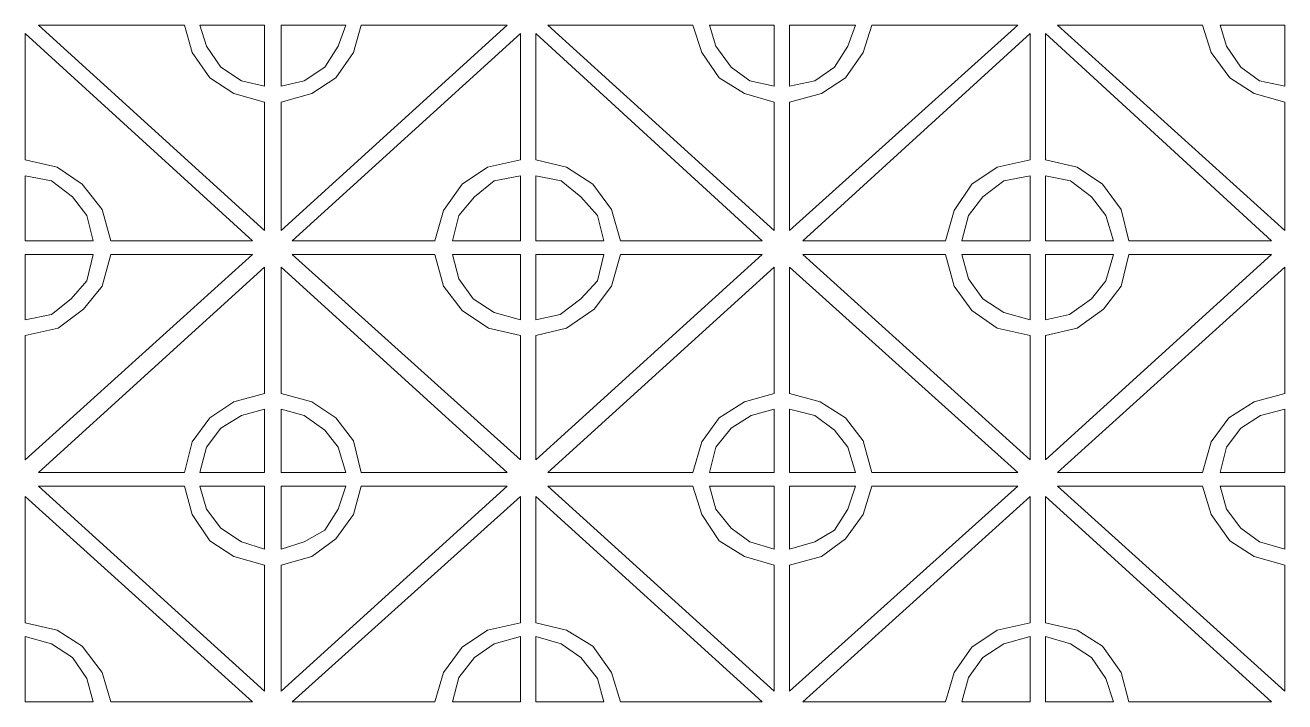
# Model space of a CAD drawing. Header units: millimetres. Extents: x -1200 to 1200, y -590 to 590.
# Drawn here: x -1200 to -116, y 8 to 590 of the extents above; entities that cross this region are included whole.
import ezdxf

# ---------------------------------------------------------------- set-up
doc = ezdxf.new("R2010")
doc.units = ezdxf.units.MM
doc.header["$MEASUREMENT"] = 0
doc.layers.add('Layer 1', color=7, linetype='Continuous')

msp = doc.modelspace()

# ---------------------------------------------------------------- linework, layer by layer
at = {"layer": 'Layer 1', "color": 250, "lineweight": 20}
for points, knots in [([(-1188.7104, 589.972), (-1188.7104, 589.972), (-1062.9904, 589.972), (-1062.9904, 589.972), (-1062.9904, 589.972), (-1056.3733, 566.4253), (-1056.3733, 566.4253), (-1056.3733, 566.4253), (-1041.2486, 544.6937), (-1041.2486, 544.6937), (-1041.2486, 544.6937), (-1020.4522, 531.1054), (-1020.4522, 531.1054), (-1020.4522, 531.1054), (-993.9879, 523.8604), (-993.9879, 523.8604), (-993.9879, 523.8604), (-993.9879, 413.3834), (-993.9879, 413.3834), (-993.9879, 413.3834), (-1188.7104, 589.972), (-1188.7104, 589.972)], [0, 0, 0, 0, 0.142857143, 0.142857143, 0.142857143, 0.285714286, 0.285714286, 0.285714286, 0.428571429, 0.428571429, 0.428571429, 0.571428571, 0.571428571, 0.571428571, 0.714285714, 0.714285714, 0.714285714, 0.857142857, 0.857142857, 0.857142857, 1, 1, 1, 1]), ([(-1049.7563, 589.972), (-1049.7563, 589.972), (-993.9879, 589.972), (-993.9879, 589.972), (-993.9879, 589.972), (-993.9879, 537.4487), (-993.9879, 537.4487), (-993.9879, 537.4487), (-1013.8351, 541.9731), (-1013.8351, 541.9731), (-1013.8351, 541.9731), (-1031.7957, 553.7464), (-1031.7957, 553.7464), (-1031.7957, 553.7464), (-1044.0845, 571.8592), (-1044.0845, 571.8592), (-1044.0845, 571.8592), (-1049.7563, 589.972), (-1049.7563, 589.972)], [0, 0, 0, 0, 0.166666667, 0.166666667, 0.166666667, 0.333333333, 0.333333333, 0.333333333, 0.5, 0.5, 0.5, 0.666666667, 0.666666667, 0.666666667, 0.833333333, 0.833333333, 0.833333333, 1, 1, 1, 1]), ([(-953.3403, 531.1054), (-953.3403, 531.1054), (-932.5439, 544.6937), (-932.5439, 544.6937), (-932.5439, 544.6937), (-917.4193, 566.4253), (-917.4193, 566.4253), (-917.4193, 566.4253), (-910.8022, 589.972), (-910.8022, 589.972), (-910.8022, 589.972), (-785.0861, 589.972), (-785.0861, 589.972), (-785.0861, 589.972), (-979.8085, 413.3834), (-979.8085, 413.3834), (-979.8085, 413.3834), (-979.8085, 523.8604), (-979.8085, 523.8604), (-979.8085, 523.8604), (-953.3403, 531.1054), (-953.3403, 531.1054)], [0, 0, 0, 0, 0.142857143, 0.142857143, 0.142857143, 0.285714286, 0.285714286, 0.285714286, 0.428571429, 0.428571429, 0.428571429, 0.571428571, 0.571428571, 0.571428571, 0.714285714, 0.714285714, 0.714285714, 0.857142857, 0.857142857, 0.857142857, 1, 1, 1, 1]), ([(-979.8085, 537.4487), (-979.8085, 537.4487), (-979.8085, 589.972), (-979.8085, 589.972), (-979.8085, 589.972), (-924.0363, 589.972), (-924.0363, 589.972), (-924.0363, 589.972), (-930.6533, 571.8592), (-930.6533, 571.8592), (-930.6533, 571.8592), (-941.9968, 553.7464), (-941.9968, 553.7464), (-941.9968, 553.7464), (-959.9574, 541.9731), (-959.9574, 541.9731), (-959.9574, 541.9731), (-979.8085, 537.4487), (-979.8085, 537.4487)], [0, 0, 0, 0, 0.166666667, 0.166666667, 0.166666667, 0.333333333, 0.333333333, 0.333333333, 0.5, 0.5, 0.5, 0.666666667, 0.666666667, 0.666666667, 0.833333333, 0.833333333, 0.833333333, 1, 1, 1, 1]), ([(-750.1103, 589.972), (-750.1103, 589.972), (-625.3356, 589.972), (-625.3356, 589.972), (-625.3356, 589.972), (-617.7733, 566.4253), (-617.7733, 566.4253), (-617.7733, 566.4253), (-602.6486, 544.6937), (-602.6486, 544.6937), (-602.6486, 544.6937), (-580.9107, 531.1054), (-580.9107, 531.1054), (-580.9107, 531.1054), (-555.3879, 523.8604), (-555.3879, 523.8604), (-555.3879, 523.8604), (-555.3879, 413.3834), (-555.3879, 413.3834), (-555.3879, 413.3834), (-750.1103, 589.972), (-750.1103, 589.972)], [0, 0, 0, 0, 0.142857143, 0.142857143, 0.142857143, 0.285714286, 0.285714286, 0.285714286, 0.428571429, 0.428571429, 0.428571429, 0.571428571, 0.571428571, 0.571428571, 0.714285714, 0.714285714, 0.714285714, 0.857142857, 0.857142857, 0.857142857, 1, 1, 1, 1]), ([(-605.4845, 571.8592), (-605.4845, 571.8592), (-611.1562, 589.972), (-611.1562, 589.972), (-611.1562, 589.972), (-555.3879, 589.972), (-555.3879, 589.972), (-555.3879, 589.972), (-555.3879, 537.4487), (-555.3879, 537.4487), (-555.3879, 537.4487), (-576.1843, 541.9731), (-576.1843, 541.9731), (-576.1843, 541.9731), (-592.2542, 553.7464), (-592.2542, 553.7464), (-592.2542, 553.7464), (-605.4845, 571.8592), (-605.4845, 571.8592)], [0, 0, 0, 0, 0.166666667, 0.166666667, 0.166666667, 0.333333333, 0.333333333, 0.333333333, 0.5, 0.5, 0.5, 0.666666667, 0.666666667, 0.666666667, 0.833333333, 0.833333333, 0.833333333, 1, 1, 1, 1]), ([(-542.1538, 413.3834), (-542.1538, 413.3834), (-542.1538, 523.8604), (-542.1538, 523.8604), (-542.1538, 523.8604), (-514.7403, 531.1054), (-514.7403, 531.1054), (-514.7403, 531.1054), (-493.9477, 544.6937), (-493.9477, 544.6937), (-493.9477, 544.6937), (-478.823, 566.4253), (-478.823, 566.4253), (-478.823, 566.4253), (-471.2607, 589.972), (-471.2607, 589.972), (-471.2607, 589.972), (-345.5407, 589.972), (-345.5407, 589.972), (-345.5407, 589.972), (-542.1538, 413.3834), (-542.1538, 413.3834)], [0, 0, 0, 0, 0.142857143, 0.142857143, 0.142857143, 0.285714286, 0.285714286, 0.285714286, 0.428571429, 0.428571429, 0.428571429, 0.571428571, 0.571428571, 0.571428571, 0.714285714, 0.714285714, 0.714285714, 0.857142857, 0.857142857, 0.857142857, 1, 1, 1, 1]), ([(-542.1538, 537.4487), (-542.1538, 537.4487), (-542.1538, 589.972), (-542.1538, 589.972), (-542.1538, 589.972), (-485.4401, 589.972), (-485.4401, 589.972), (-485.4401, 589.972), (-492.0571, 571.8592), (-492.0571, 571.8592), (-492.0571, 571.8592), (-503.3968, 553.7464), (-503.3968, 553.7464), (-503.3968, 553.7464), (-520.412, 541.9731), (-520.412, 541.9731), (-520.412, 541.9731), (-542.1538, 537.4487), (-542.1538, 537.4487)], [0, 0, 0, 0, 0.166666667, 0.166666667, 0.166666667, 0.333333333, 0.333333333, 0.333333333, 0.5, 0.5, 0.5, 0.666666667, 0.666666667, 0.666666667, 0.833333333, 0.833333333, 0.833333333, 1, 1, 1, 1]), ([(-115.8425, 413.3834), (-115.8425, 413.3834), (-311.5102, 589.972), (-311.5102, 589.972), (-311.5102, 589.972), (-186.7394, 589.972), (-186.7394, 589.972), (-186.7394, 589.972), (-179.1771, 566.4253), (-179.1771, 566.4253), (-179.1771, 566.4253), (-163.1071, 544.6937), (-163.1071, 544.6937), (-163.1071, 544.6937), (-142.3106, 531.1054), (-142.3106, 531.1054), (-142.3106, 531.1054), (-115.8425, 523.8604), (-115.8425, 523.8604), (-115.8425, 523.8604), (-115.8425, 413.3834), (-115.8425, 413.3834)], [0, 0, 0, 0, 0.142857143, 0.142857143, 0.142857143, 0.285714286, 0.285714286, 0.285714286, 0.428571429, 0.428571429, 0.428571429, 0.571428571, 0.571428571, 0.571428571, 0.714285714, 0.714285714, 0.714285714, 0.857142857, 0.857142857, 0.857142857, 1, 1, 1, 1]), ([(-137.5842, 541.9731), (-137.5842, 541.9731), (-153.6542, 553.7464), (-153.6542, 553.7464), (-153.6542, 553.7464), (-165.943, 571.8592), (-165.943, 571.8592), (-165.943, 571.8592), (-171.6147, 589.972), (-171.6147, 589.972), (-171.6147, 589.972), (-115.8425, 589.972), (-115.8425, 589.972), (-115.8425, 589.972), (-115.8425, 537.4487), (-115.8425, 537.4487), (-115.8425, 537.4487), (-137.5842, 541.9731), (-137.5842, 541.9731)], [0, 0, 0, 0, 0.166666667, 0.166666667, 0.166666667, 0.333333333, 0.333333333, 0.333333333, 0.5, 0.5, 0.5, 0.666666667, 0.666666667, 0.666666667, 0.833333333, 0.833333333, 0.833333333, 1, 1, 1, 1]), ([(-1200.05, 582.7269), (-1200.05, 582.7269), (-1004.3822, 404.3306), (-1004.3822, 404.3306), (-1004.3822, 404.3306), (-1126.3211, 404.3306), (-1126.3211, 404.3306), (-1126.3211, 404.3306), (-1133.8834, 431.4924), (-1133.8834, 431.4924), (-1133.8834, 431.4924), (-1150.8986, 453.2242), (-1150.8986, 453.2242), (-1150.8986, 453.2242), (-1172.6404, 467.7143), (-1172.6404, 467.7143), (-1172.6404, 467.7143), (-1200.05, 474.0575), (-1200.05, 474.0575), (-1200.05, 474.0575), (-1200.05, 582.7269), (-1200.05, 582.7269)], [0, 0, 0, 0, 0.142857143, 0.142857143, 0.142857143, 0.285714286, 0.285714286, 0.285714286, 0.428571429, 0.428571429, 0.428571429, 0.571428571, 0.571428571, 0.571428571, 0.714285714, 0.714285714, 0.714285714, 0.857142857, 0.857142857, 0.857142857, 1, 1, 1, 1]), ([(-970.3556, 404.3306), (-970.3556, 404.3306), (-773.7426, 582.7269), (-773.7426, 582.7269), (-773.7426, 582.7269), (-773.7426, 474.0575), (-773.7426, 474.0575), (-773.7426, 474.0575), (-802.0975, 467.7143), (-802.0975, 467.7143), (-802.0975, 467.7143), (-823.8392, 453.2242), (-823.8392, 453.2242), (-823.8392, 453.2242), (-839.9091, 430.5831), (-839.9091, 430.5831), (-839.9091, 430.5831), (-847.4715, 404.3306), (-847.4715, 404.3306), (-847.4715, 404.3306), (-970.3556, 404.3306), (-970.3556, 404.3306)], [0, 0, 0, 0, 0.142857143, 0.142857143, 0.142857143, 0.285714286, 0.285714286, 0.285714286, 0.428571429, 0.428571429, 0.428571429, 0.571428571, 0.571428571, 0.571428571, 0.714285714, 0.714285714, 0.714285714, 0.857142857, 0.857142857, 0.857142857, 1, 1, 1, 1]), ([(-760.5085, 474.0575), (-760.5085, 474.0575), (-760.5085, 582.7269), (-760.5085, 582.7269), (-760.5085, 582.7269), (-565.7861, 404.3306), (-565.7861, 404.3306), (-565.7861, 404.3306), (-687.7249, 404.3306), (-687.7249, 404.3306), (-687.7249, 404.3306), (-695.2872, 431.4924), (-695.2872, 431.4924), (-695.2872, 431.4924), (-711.3533, 453.2242), (-711.3533, 453.2242), (-711.3533, 453.2242), (-734.0403, 467.7143), (-734.0403, 467.7143), (-734.0403, 467.7143), (-760.5085, 474.0575), (-760.5085, 474.0575)], [0, 0, 0, 0, 0.142857143, 0.142857143, 0.142857143, 0.285714286, 0.285714286, 0.285714286, 0.428571429, 0.428571429, 0.428571429, 0.571428571, 0.571428571, 0.571428571, 0.714285714, 0.714285714, 0.714285714, 0.857142857, 0.857142857, 0.857142857, 1, 1, 1, 1]), ([(-530.8102, 404.3306), (-530.8102, 404.3306), (-335.1425, 582.7269), (-335.1425, 582.7269), (-335.1425, 582.7269), (-335.1425, 474.0575), (-335.1425, 474.0575), (-335.1425, 474.0575), (-363.5013, 467.7143), (-363.5013, 467.7143), (-363.5013, 467.7143), (-385.243, 453.2242), (-385.243, 453.2242), (-385.243, 453.2242), (-400.3677, 430.5831), (-400.3677, 430.5831), (-400.3677, 430.5831), (-407.9262, 404.3306), (-407.9262, 404.3306), (-407.9262, 404.3306), (-530.8102, 404.3306), (-530.8102, 404.3306)], [0, 0, 0, 0, 0.142857143, 0.142857143, 0.142857143, 0.285714286, 0.285714286, 0.285714286, 0.428571429, 0.428571429, 0.428571429, 0.571428571, 0.571428571, 0.571428571, 0.714285714, 0.714285714, 0.714285714, 0.857142857, 0.857142857, 0.857142857, 1, 1, 1, 1]), ([(-321.9084, 474.0575), (-321.9084, 474.0575), (-321.9084, 582.7269), (-321.9084, 582.7269), (-321.9084, 582.7269), (-127.186, 404.3306), (-127.186, 404.3306), (-127.186, 404.3306), (-250.0701, 404.3306), (-250.0701, 404.3306), (-250.0701, 404.3306), (-256.6871, 431.4924), (-256.6871, 431.4924), (-256.6871, 431.4924), (-272.7571, 453.2242), (-272.7571, 453.2242), (-272.7571, 453.2242), (-294.4988, 467.7143), (-294.4988, 467.7143), (-294.4988, 467.7143), (-321.9084, 474.0575), (-321.9084, 474.0575)], [0, 0, 0, 0, 0.142857143, 0.142857143, 0.142857143, 0.285714286, 0.285714286, 0.285714286, 0.428571429, 0.428571429, 0.428571429, 0.571428571, 0.571428571, 0.571428571, 0.714285714, 0.714285714, 0.714285714, 0.857142857, 0.857142857, 0.857142857, 1, 1, 1, 1]), ([(-1177.3668, 455.941), (-1177.3668, 455.941), (-1159.4063, 442.3565), (-1159.4063, 442.3565), (-1159.4063, 442.3565), (-1147.1175, 426.0624), (-1147.1175, 426.0624), (-1147.1175, 426.0624), (-1141.4457, 404.3306), (-1141.4457, 404.3306), (-1141.4457, 404.3306), (-1200.05, 404.3306), (-1200.05, 404.3306), (-1200.05, 404.3306), (-1200.05, 460.4692), (-1200.05, 460.4692), (-1200.05, 460.4692), (-1177.3668, 455.941), (-1177.3668, 455.941)], [0, 0, 0, 0, 0.166666667, 0.166666667, 0.166666667, 0.333333333, 0.333333333, 0.333333333, 0.5, 0.5, 0.5, 0.666666667, 0.666666667, 0.666666667, 0.833333333, 0.833333333, 0.833333333, 1, 1, 1, 1]), ([(-832.3468, 404.3306), (-832.3468, 404.3306), (-826.6751, 426.0624), (-826.6751, 426.0624), (-826.6751, 426.0624), (-813.441, 442.3565), (-813.441, 442.3565), (-813.441, 442.3565), (-796.4296, 455.941), (-796.4296, 455.941), (-796.4296, 455.941), (-773.7426, 460.4692), (-773.7426, 460.4692), (-773.7426, 460.4692), (-773.7426, 404.3306), (-773.7426, 404.3306), (-773.7426, 404.3306), (-832.3468, 404.3306), (-832.3468, 404.3306)], [0, 0, 0, 0, 0.166666667, 0.166666667, 0.166666667, 0.333333333, 0.333333333, 0.333333333, 0.5, 0.5, 0.5, 0.666666667, 0.666666667, 0.666666667, 0.833333333, 0.833333333, 0.833333333, 1, 1, 1, 1]), ([(-760.5085, 404.3306), (-760.5085, 404.3306), (-760.5085, 460.4692), (-760.5085, 460.4692), (-760.5085, 460.4692), (-738.7668, 455.941), (-738.7668, 455.941), (-738.7668, 455.941), (-721.7515, 442.3565), (-721.7515, 442.3565), (-721.7515, 442.3565), (-707.5721, 426.0624), (-707.5721, 426.0624), (-707.5721, 426.0624), (-701.9004, 404.3306), (-701.9004, 404.3306), (-701.9004, 404.3306), (-760.5085, 404.3306), (-760.5085, 404.3306)], [0, 0, 0, 0, 0.166666667, 0.166666667, 0.166666667, 0.333333333, 0.333333333, 0.333333333, 0.5, 0.5, 0.5, 0.666666667, 0.666666667, 0.666666667, 0.833333333, 0.833333333, 0.833333333, 1, 1, 1, 1]), ([(-393.7506, 404.3306), (-393.7506, 404.3306), (-388.0789, 426.0624), (-388.0789, 426.0624), (-388.0789, 426.0624), (-375.7901, 442.3565), (-375.7901, 442.3565), (-375.7901, 442.3565), (-357.8295, 455.941), (-357.8295, 455.941), (-357.8295, 455.941), (-335.1425, 460.4692), (-335.1425, 460.4692), (-335.1425, 460.4692), (-335.1425, 404.3306), (-335.1425, 404.3306), (-335.1425, 404.3306), (-393.7506, 404.3306), (-393.7506, 404.3306)], [0, 0, 0, 0, 0.166666667, 0.166666667, 0.166666667, 0.333333333, 0.333333333, 0.333333333, 0.5, 0.5, 0.5, 0.666666667, 0.666666667, 0.666666667, 0.833333333, 0.833333333, 0.833333333, 1, 1, 1, 1]), ([(-321.9084, 460.4692), (-321.9084, 460.4692), (-300.1706, 455.941), (-300.1706, 455.941), (-300.1706, 455.941), (-282.21, 442.3565), (-282.21, 442.3565), (-282.21, 442.3565), (-269.9212, 426.0624), (-269.9212, 426.0624), (-269.9212, 426.0624), (-263.3042, 404.3306), (-263.3042, 404.3306), (-263.3042, 404.3306), (-321.9084, 404.3306), (-321.9084, 404.3306), (-321.9084, 404.3306), (-321.9084, 460.4692), (-321.9084, 460.4692)], [0, 0, 0, 0, 0.166666667, 0.166666667, 0.166666667, 0.333333333, 0.333333333, 0.333333333, 0.5, 0.5, 0.5, 0.666666667, 0.666666667, 0.666666667, 0.833333333, 0.833333333, 0.833333333, 1, 1, 1, 1]), ([(-1200.05, 392.5538), (-1200.05, 392.5538), (-1141.4457, 392.5538), (-1141.4457, 392.5538), (-1141.4457, 392.5538), (-1147.1175, 369.9164), (-1147.1175, 369.9164), (-1147.1175, 369.9164), (-1160.3516, 354.5169), (-1160.3516, 354.5169), (-1160.3516, 354.5169), (-1177.3668, 340.9323), (-1177.3668, 340.9323), (-1177.3668, 340.9323), (-1200.05, 336.4041), (-1200.05, 336.4041), (-1200.05, 336.4041), (-1200.05, 392.5538), (-1200.05, 392.5538)], [0, 0, 0, 0, 0.166666667, 0.166666667, 0.166666667, 0.333333333, 0.333333333, 0.333333333, 0.5, 0.5, 0.5, 0.666666667, 0.666666667, 0.666666667, 0.833333333, 0.833333333, 0.833333333, 1, 1, 1, 1]), ([(-1126.3211, 392.5538), (-1126.3211, 392.5538), (-1004.3822, 392.5538), (-1004.3822, 392.5538), (-1004.3822, 392.5538), (-1200.05, 215.9615), (-1200.05, 215.9615), (-1200.05, 215.9615), (-1200.05, 322.8232), (-1200.05, 322.8232), (-1200.05, 322.8232), (-1171.6951, 329.1627), (-1171.6951, 329.1627), (-1171.6951, 329.1627), (-1149.9533, 345.4605), (-1149.9533, 345.4605), (-1149.9533, 345.4605), (-1133.8834, 365.3882), (-1133.8834, 365.3882), (-1133.8834, 365.3882), (-1126.3211, 392.5538), (-1126.3211, 392.5538)], [0, 0, 0, 0, 0.142857143, 0.142857143, 0.142857143, 0.285714286, 0.285714286, 0.285714286, 0.428571429, 0.428571429, 0.428571429, 0.571428571, 0.571428571, 0.571428571, 0.714285714, 0.714285714, 0.714285714, 0.857142857, 0.857142857, 0.857142857, 1, 1, 1, 1]), ([(-970.3556, 392.5538), (-970.3556, 392.5538), (-847.4715, 392.5538), (-847.4715, 392.5538), (-847.4715, 392.5538), (-839.9091, 365.3882), (-839.9091, 365.3882), (-839.9091, 365.3882), (-823.8392, 344.5548), (-823.8392, 344.5548), (-823.8392, 344.5548), (-801.1522, 329.1627), (-801.1522, 329.1627), (-801.1522, 329.1627), (-773.7426, 322.8232), (-773.7426, 322.8232), (-773.7426, 322.8232), (-773.7426, 215.9615), (-773.7426, 215.9615), (-773.7426, 215.9615), (-970.3556, 392.5538), (-970.3556, 392.5538)], [0, 0, 0, 0, 0.142857143, 0.142857143, 0.142857143, 0.285714286, 0.285714286, 0.285714286, 0.428571429, 0.428571429, 0.428571429, 0.571428571, 0.571428571, 0.571428571, 0.714285714, 0.714285714, 0.714285714, 0.857142857, 0.857142857, 0.857142857, 1, 1, 1, 1]), ([(-832.3468, 392.5538), (-832.3468, 392.5538), (-773.7426, 392.5538), (-773.7426, 392.5538), (-773.7426, 392.5538), (-773.7426, 336.4041), (-773.7426, 336.4041), (-773.7426, 336.4041), (-796.4296, 342.7436), (-796.4296, 342.7436), (-796.4296, 342.7436), (-814.3863, 354.5169), (-814.3863, 354.5169), (-814.3863, 354.5169), (-826.6751, 371.7276), (-826.6751, 371.7276), (-826.6751, 371.7276), (-832.3468, 392.5538), (-832.3468, 392.5538)], [0, 0, 0, 0, 0.166666667, 0.166666667, 0.166666667, 0.333333333, 0.333333333, 0.333333333, 0.5, 0.5, 0.5, 0.666666667, 0.666666667, 0.666666667, 0.833333333, 0.833333333, 0.833333333, 1, 1, 1, 1]), ([(-734.0403, 329.1627), (-734.0403, 329.1627), (-710.408, 345.4605), (-710.408, 345.4605), (-710.408, 345.4605), (-695.2872, 365.3882), (-695.2872, 365.3882), (-695.2872, 365.3882), (-687.7249, 392.5538), (-687.7249, 392.5538), (-687.7249, 392.5538), (-565.7861, 392.5538), (-565.7861, 392.5538), (-565.7861, 392.5538), (-760.5085, 215.9615), (-760.5085, 215.9615), (-760.5085, 215.9615), (-760.5085, 322.8232), (-760.5085, 322.8232), (-760.5085, 322.8232), (-734.0403, 329.1627), (-734.0403, 329.1627)], [0, 0, 0, 0, 0.142857143, 0.142857143, 0.142857143, 0.285714286, 0.285714286, 0.285714286, 0.428571429, 0.428571429, 0.428571429, 0.571428571, 0.571428571, 0.571428571, 0.714285714, 0.714285714, 0.714285714, 0.857142857, 0.857142857, 0.857142857, 1, 1, 1, 1]), ([(-760.5085, 336.4041), (-760.5085, 336.4041), (-760.5085, 392.5538), (-760.5085, 392.5538), (-760.5085, 392.5538), (-701.9004, 392.5538), (-701.9004, 392.5538), (-701.9004, 392.5538), (-707.5721, 369.9164), (-707.5721, 369.9164), (-707.5721, 369.9164), (-721.7515, 354.5169), (-721.7515, 354.5169), (-721.7515, 354.5169), (-739.7121, 340.9323), (-739.7121, 340.9323), (-739.7121, 340.9323), (-760.5085, 336.4041), (-760.5085, 336.4041)], [0, 0, 0, 0, 0.166666667, 0.166666667, 0.166666667, 0.333333333, 0.333333333, 0.333333333, 0.5, 0.5, 0.5, 0.666666667, 0.666666667, 0.666666667, 0.833333333, 0.833333333, 0.833333333, 1, 1, 1, 1]), ([(-530.8102, 392.5538), (-530.8102, 392.5538), (-407.9262, 392.5538), (-407.9262, 392.5538), (-407.9262, 392.5538), (-400.3677, 365.3882), (-400.3677, 365.3882), (-400.3677, 365.3882), (-385.243, 344.5548), (-385.243, 344.5548), (-385.243, 344.5548), (-363.5013, 329.1627), (-363.5013, 329.1627), (-363.5013, 329.1627), (-335.1425, 322.8232), (-335.1425, 322.8232), (-335.1425, 322.8232), (-335.1425, 215.9615), (-335.1425, 215.9615), (-335.1425, 215.9615), (-530.8102, 392.5538), (-530.8102, 392.5538)], [0, 0, 0, 0, 0.142857143, 0.142857143, 0.142857143, 0.285714286, 0.285714286, 0.285714286, 0.428571429, 0.428571429, 0.428571429, 0.571428571, 0.571428571, 0.571428571, 0.714285714, 0.714285714, 0.714285714, 0.857142857, 0.857142857, 0.857142857, 1, 1, 1, 1]), ([(-388.0789, 371.7276), (-388.0789, 371.7276), (-393.7506, 392.5538), (-393.7506, 392.5538), (-393.7506, 392.5538), (-335.1425, 392.5538), (-335.1425, 392.5538), (-335.1425, 392.5538), (-335.1425, 336.4041), (-335.1425, 336.4041), (-335.1425, 336.4041), (-357.8295, 342.7436), (-357.8295, 342.7436), (-357.8295, 342.7436), (-375.7901, 354.5169), (-375.7901, 354.5169), (-375.7901, 354.5169), (-388.0789, 371.7276), (-388.0789, 371.7276)], [0, 0, 0, 0, 0.166666667, 0.166666667, 0.166666667, 0.333333333, 0.333333333, 0.333333333, 0.5, 0.5, 0.5, 0.666666667, 0.666666667, 0.666666667, 0.833333333, 0.833333333, 0.833333333, 1, 1, 1, 1]), ([(-321.9084, 215.9615), (-321.9084, 215.9615), (-321.9084, 322.8232), (-321.9084, 322.8232), (-321.9084, 322.8232), (-294.4988, 329.1627), (-294.4988, 329.1627), (-294.4988, 329.1627), (-271.8118, 345.4605), (-271.8118, 345.4605), (-271.8118, 345.4605), (-256.6871, 365.3882), (-256.6871, 365.3882), (-256.6871, 365.3882), (-250.0701, 392.5538), (-250.0701, 392.5538), (-250.0701, 392.5538), (-127.186, 392.5538), (-127.186, 392.5538), (-127.186, 392.5538), (-321.9084, 215.9615), (-321.9084, 215.9615)], [0, 0, 0, 0, 0.142857143, 0.142857143, 0.142857143, 0.285714286, 0.285714286, 0.285714286, 0.428571429, 0.428571429, 0.428571429, 0.571428571, 0.571428571, 0.571428571, 0.714285714, 0.714285714, 0.714285714, 0.857142857, 0.857142857, 0.857142857, 1, 1, 1, 1]), ([(-321.9084, 336.4041), (-321.9084, 336.4041), (-321.9084, 392.5538), (-321.9084, 392.5538), (-321.9084, 392.5538), (-263.3042, 392.5538), (-263.3042, 392.5538), (-263.3042, 392.5538), (-269.9212, 369.9164), (-269.9212, 369.9164), (-269.9212, 369.9164), (-282.21, 354.5169), (-282.21, 354.5169), (-282.21, 354.5169), (-301.1159, 340.9323), (-301.1159, 340.9323), (-301.1159, 340.9323), (-321.9084, 336.4041), (-321.9084, 336.4041)], [0, 0, 0, 0, 0.166666667, 0.166666667, 0.166666667, 0.333333333, 0.333333333, 0.333333333, 0.5, 0.5, 0.5, 0.666666667, 0.666666667, 0.666666667, 0.833333333, 0.833333333, 0.833333333, 1, 1, 1, 1]), ([(-1188.7104, 205.0938), (-1188.7104, 205.0938), (-993.9879, 381.686), (-993.9879, 381.686), (-993.9879, 381.686), (-993.9879, 273.013), (-993.9879, 273.013), (-993.9879, 273.013), (-1020.4522, 265.7679), (-1020.4522, 265.7679), (-1020.4522, 265.7679), (-1041.2486, 252.187), (-1041.2486, 252.187), (-1041.2486, 252.187), (-1056.3733, 231.3573), (-1056.3733, 231.3573), (-1056.3733, 231.3573), (-1062.9904, 205.0938), (-1062.9904, 205.0938), (-1062.9904, 205.0938), (-1188.7104, 205.0938), (-1188.7104, 205.0938)], [0, 0, 0, 0, 0.142857143, 0.142857143, 0.142857143, 0.285714286, 0.285714286, 0.285714286, 0.428571429, 0.428571429, 0.428571429, 0.571428571, 0.571428571, 0.571428571, 0.714285714, 0.714285714, 0.714285714, 0.857142857, 0.857142857, 0.857142857, 1, 1, 1, 1]), ([(-979.8085, 273.013), (-979.8085, 273.013), (-979.8085, 381.686), (-979.8085, 381.686), (-979.8085, 381.686), (-785.0861, 205.0938), (-785.0861, 205.0938), (-785.0861, 205.0938), (-910.8022, 205.0938), (-910.8022, 205.0938), (-910.8022, 205.0938), (-917.4193, 232.2629), (-917.4193, 232.2629), (-917.4193, 232.2629), (-932.5439, 252.187), (-932.5439, 252.187), (-932.5439, 252.187), (-953.3403, 265.7679), (-953.3403, 265.7679), (-953.3403, 265.7679), (-979.8085, 273.013), (-979.8085, 273.013)], [0, 0, 0, 0, 0.142857143, 0.142857143, 0.142857143, 0.285714286, 0.285714286, 0.285714286, 0.428571429, 0.428571429, 0.428571429, 0.571428571, 0.571428571, 0.571428571, 0.714285714, 0.714285714, 0.714285714, 0.857142857, 0.857142857, 0.857142857, 1, 1, 1, 1]), ([(-750.1103, 205.0938), (-750.1103, 205.0938), (-555.3879, 381.686), (-555.3879, 381.686), (-555.3879, 381.686), (-555.3879, 273.013), (-555.3879, 273.013), (-555.3879, 273.013), (-580.9107, 265.7679), (-580.9107, 265.7679), (-580.9107, 265.7679), (-602.6486, 252.187), (-602.6486, 252.187), (-602.6486, 252.187), (-617.7733, 231.3573), (-617.7733, 231.3573), (-617.7733, 231.3573), (-625.3356, 205.0938), (-625.3356, 205.0938), (-625.3356, 205.0938), (-750.1103, 205.0938), (-750.1103, 205.0938)], [0, 0, 0, 0, 0.142857143, 0.142857143, 0.142857143, 0.285714286, 0.285714286, 0.285714286, 0.428571429, 0.428571429, 0.428571429, 0.571428571, 0.571428571, 0.571428571, 0.714285714, 0.714285714, 0.714285714, 0.857142857, 0.857142857, 0.857142857, 1, 1, 1, 1]), ([(-542.1538, 273.013), (-542.1538, 273.013), (-542.1538, 381.686), (-542.1538, 381.686), (-542.1538, 381.686), (-345.5407, 205.0938), (-345.5407, 205.0938), (-345.5407, 205.0938), (-471.2607, 205.0938), (-471.2607, 205.0938), (-471.2607, 205.0938), (-478.823, 232.2629), (-478.823, 232.2629), (-478.823, 232.2629), (-493.9477, 252.187), (-493.9477, 252.187), (-493.9477, 252.187), (-515.6856, 265.7679), (-515.6856, 265.7679), (-515.6856, 265.7679), (-542.1538, 273.013), (-542.1538, 273.013)], [0, 0, 0, 0, 0.142857143, 0.142857143, 0.142857143, 0.285714286, 0.285714286, 0.285714286, 0.428571429, 0.428571429, 0.428571429, 0.571428571, 0.571428571, 0.571428571, 0.714285714, 0.714285714, 0.714285714, 0.857142857, 0.857142857, 0.857142857, 1, 1, 1, 1]), ([(-311.5102, 205.0938), (-311.5102, 205.0938), (-115.8425, 381.686), (-115.8425, 381.686), (-115.8425, 381.686), (-115.8425, 273.013), (-115.8425, 273.013), (-115.8425, 273.013), (-142.3106, 265.7679), (-142.3106, 265.7679), (-142.3106, 265.7679), (-164.0524, 252.187), (-164.0524, 252.187), (-164.0524, 252.187), (-179.1771, 231.3573), (-179.1771, 231.3573), (-179.1771, 231.3573), (-186.7394, 205.0938), (-186.7394, 205.0938), (-186.7394, 205.0938), (-311.5102, 205.0938), (-311.5102, 205.0938)], [0, 0, 0, 0, 0.142857143, 0.142857143, 0.142857143, 0.285714286, 0.285714286, 0.285714286, 0.428571429, 0.428571429, 0.428571429, 0.571428571, 0.571428571, 0.571428571, 0.714285714, 0.714285714, 0.714285714, 0.857142857, 0.857142857, 0.857142857, 1, 1, 1, 1]), ([(-1049.7563, 205.0938), (-1049.7563, 205.0938), (-1044.0845, 226.8291), (-1044.0845, 226.8291), (-1044.0845, 226.8291), (-1031.7957, 243.127), (-1031.7957, 243.127), (-1031.7957, 243.127), (-1013.8351, 253.9983), (-1013.8351, 253.9983), (-1013.8351, 253.9983), (-993.9879, 259.4322), (-993.9879, 259.4322), (-993.9879, 259.4322), (-993.9879, 205.0938), (-993.9879, 205.0938), (-993.9879, 205.0938), (-1049.7563, 205.0938), (-1049.7563, 205.0938)], [0, 0, 0, 0, 0.166666667, 0.166666667, 0.166666667, 0.333333333, 0.333333333, 0.333333333, 0.5, 0.5, 0.5, 0.666666667, 0.666666667, 0.666666667, 0.833333333, 0.833333333, 0.833333333, 1, 1, 1, 1]), ([(-979.8085, 259.4322), (-979.8085, 259.4322), (-959.9574, 253.9983), (-959.9574, 253.9983), (-959.9574, 253.9983), (-941.9968, 241.3157), (-941.9968, 241.3157), (-941.9968, 241.3157), (-930.6533, 226.8291), (-930.6533, 226.8291), (-930.6533, 226.8291), (-924.0363, 205.0938), (-924.0363, 205.0938), (-924.0363, 205.0938), (-979.8085, 205.0938), (-979.8085, 205.0938), (-979.8085, 205.0938), (-979.8085, 259.4322), (-979.8085, 259.4322)], [0, 0, 0, 0, 0.166666667, 0.166666667, 0.166666667, 0.333333333, 0.333333333, 0.333333333, 0.5, 0.5, 0.5, 0.666666667, 0.666666667, 0.666666667, 0.833333333, 0.833333333, 0.833333333, 1, 1, 1, 1]), ([(-611.1562, 205.0938), (-611.1562, 205.0938), (-605.4845, 226.8291), (-605.4845, 226.8291), (-605.4845, 226.8291), (-592.2542, 243.127), (-592.2542, 243.127), (-592.2542, 243.127), (-575.239, 253.9983), (-575.239, 253.9983), (-575.239, 253.9983), (-555.3879, 259.4322), (-555.3879, 259.4322), (-555.3879, 259.4322), (-555.3879, 205.0938), (-555.3879, 205.0938), (-555.3879, 205.0938), (-611.1562, 205.0938), (-611.1562, 205.0938)], [0, 0, 0, 0, 0.166666667, 0.166666667, 0.166666667, 0.333333333, 0.333333333, 0.333333333, 0.5, 0.5, 0.5, 0.666666667, 0.666666667, 0.666666667, 0.833333333, 0.833333333, 0.833333333, 1, 1, 1, 1]), ([(-542.1538, 259.4322), (-542.1538, 259.4322), (-520.412, 253.9983), (-520.412, 253.9983), (-520.412, 253.9983), (-503.3968, 241.3157), (-503.3968, 241.3157), (-503.3968, 241.3157), (-492.0571, 226.8291), (-492.0571, 226.8291), (-492.0571, 226.8291), (-485.4401, 205.0938), (-485.4401, 205.0938), (-485.4401, 205.0938), (-542.1538, 205.0938), (-542.1538, 205.0938), (-542.1538, 205.0938), (-542.1538, 259.4322), (-542.1538, 259.4322)], [0, 0, 0, 0, 0.166666667, 0.166666667, 0.166666667, 0.333333333, 0.333333333, 0.333333333, 0.5, 0.5, 0.5, 0.666666667, 0.666666667, 0.666666667, 0.833333333, 0.833333333, 0.833333333, 1, 1, 1, 1]), ([(-171.6147, 205.0938), (-171.6147, 205.0938), (-165.943, 226.8291), (-165.943, 226.8291), (-165.943, 226.8291), (-153.6542, 243.127), (-153.6542, 243.127), (-153.6542, 243.127), (-136.6389, 253.9983), (-136.6389, 253.9983), (-136.6389, 253.9983), (-115.8425, 259.4322), (-115.8425, 259.4322), (-115.8425, 259.4322), (-115.8425, 205.0938), (-115.8425, 205.0938), (-115.8425, 205.0938), (-171.6147, 205.0938), (-171.6147, 205.0938)], [0, 0, 0, 0, 0.166666667, 0.166666667, 0.166666667, 0.333333333, 0.333333333, 0.333333333, 0.5, 0.5, 0.5, 0.666666667, 0.666666667, 0.666666667, 0.833333333, 0.833333333, 0.833333333, 1, 1, 1, 1]), ([(-1041.2486, 146.2272), (-1041.2486, 146.2272), (-1020.4522, 132.6463), (-1020.4522, 132.6463), (-1020.4522, 132.6463), (-993.9879, 125.4012), (-993.9879, 125.4012), (-993.9879, 125.4012), (-993.9879, 16.7282), (-993.9879, 16.7282), (-993.9879, 16.7282), (-1188.7104, 193.3204), (-1188.7104, 193.3204), (-1188.7104, 193.3204), (-1062.9904, 193.3204), (-1062.9904, 193.3204), (-1062.9904, 193.3204), (-1056.3733, 168.8682), (-1056.3733, 168.8682), (-1056.3733, 168.8682), (-1041.2486, 146.2272), (-1041.2486, 146.2272)], [0, 0, 0, 0, 0.142857143, 0.142857143, 0.142857143, 0.285714286, 0.285714286, 0.285714286, 0.428571429, 0.428571429, 0.428571429, 0.571428571, 0.571428571, 0.571428571, 0.714285714, 0.714285714, 0.714285714, 0.857142857, 0.857142857, 0.857142857, 1, 1, 1, 1]), ([(-1049.7563, 193.3204), (-1049.7563, 193.3204), (-993.9879, 193.3204), (-993.9879, 193.3204), (-993.9879, 193.3204), (-993.9879, 138.9895), (-993.9879, 138.9895), (-993.9879, 138.9895), (-1013.8351, 145.3253), (-1013.8351, 145.3253), (-1013.8351, 145.3253), (-1031.7957, 157.0949), (-1031.7957, 157.0949), (-1031.7957, 157.0949), (-1044.0845, 173.3964), (-1044.0845, 173.3964), (-1044.0845, 173.3964), (-1049.7563, 193.3204), (-1049.7563, 193.3204)], [0, 0, 0, 0, 0.166666667, 0.166666667, 0.166666667, 0.333333333, 0.333333333, 0.333333333, 0.5, 0.5, 0.5, 0.666666667, 0.666666667, 0.666666667, 0.833333333, 0.833333333, 0.833333333, 1, 1, 1, 1]), ([(-979.8085, 193.3204), (-979.8085, 193.3204), (-924.0363, 193.3204), (-924.0363, 193.3204), (-924.0363, 193.3204), (-930.6533, 173.3964), (-930.6533, 173.3964), (-930.6533, 173.3964), (-941.9968, 155.2836), (-941.9968, 155.2836), (-941.9968, 155.2836), (-959.9574, 145.3253), (-959.9574, 145.3253), (-959.9574, 145.3253), (-979.8085, 138.9895), (-979.8085, 138.9895), (-979.8085, 138.9895), (-979.8085, 193.3204), (-979.8085, 193.3204)], [0, 0, 0, 0, 0.166666667, 0.166666667, 0.166666667, 0.333333333, 0.333333333, 0.333333333, 0.5, 0.5, 0.5, 0.666666667, 0.666666667, 0.666666667, 0.833333333, 0.833333333, 0.833333333, 1, 1, 1, 1]), ([(-910.8022, 193.3204), (-910.8022, 193.3204), (-785.0861, 193.3204), (-785.0861, 193.3204), (-785.0861, 193.3204), (-979.8085, 16.7282), (-979.8085, 16.7282), (-979.8085, 16.7282), (-979.8085, 125.4012), (-979.8085, 125.4012), (-979.8085, 125.4012), (-953.3403, 132.6463), (-953.3403, 132.6463), (-953.3403, 132.6463), (-932.5439, 148.0384), (-932.5439, 148.0384), (-932.5439, 148.0384), (-917.4193, 168.8682), (-917.4193, 168.8682), (-917.4193, 168.8682), (-910.8022, 193.3204), (-910.8022, 193.3204)], [0, 0, 0, 0, 0.142857143, 0.142857143, 0.142857143, 0.285714286, 0.285714286, 0.285714286, 0.428571429, 0.428571429, 0.428571429, 0.571428571, 0.571428571, 0.571428571, 0.714285714, 0.714285714, 0.714285714, 0.857142857, 0.857142857, 0.857142857, 1, 1, 1, 1]), ([(-750.1103, 193.3204), (-750.1103, 193.3204), (-625.3356, 193.3204), (-625.3356, 193.3204), (-625.3356, 193.3204), (-617.7733, 168.8682), (-617.7733, 168.8682), (-617.7733, 168.8682), (-602.6486, 146.2272), (-602.6486, 146.2272), (-602.6486, 146.2272), (-580.9107, 132.6463), (-580.9107, 132.6463), (-580.9107, 132.6463), (-555.3879, 125.4012), (-555.3879, 125.4012), (-555.3879, 125.4012), (-555.3879, 16.7282), (-555.3879, 16.7282), (-555.3879, 16.7282), (-750.1103, 193.3204), (-750.1103, 193.3204)], [0, 0, 0, 0, 0.142857143, 0.142857143, 0.142857143, 0.285714286, 0.285714286, 0.285714286, 0.428571429, 0.428571429, 0.428571429, 0.571428571, 0.571428571, 0.571428571, 0.714285714, 0.714285714, 0.714285714, 0.857142857, 0.857142857, 0.857142857, 1, 1, 1, 1]), ([(-611.1562, 193.3204), (-611.1562, 193.3204), (-555.3879, 193.3204), (-555.3879, 193.3204), (-555.3879, 193.3204), (-555.3879, 138.9895), (-555.3879, 138.9895), (-555.3879, 138.9895), (-576.1843, 145.3253), (-576.1843, 145.3253), (-576.1843, 145.3253), (-592.2542, 157.0949), (-592.2542, 157.0949), (-592.2542, 157.0949), (-605.4845, 173.3964), (-605.4845, 173.3964), (-605.4845, 173.3964), (-611.1562, 193.3204), (-611.1562, 193.3204)], [0, 0, 0, 0, 0.166666667, 0.166666667, 0.166666667, 0.333333333, 0.333333333, 0.333333333, 0.5, 0.5, 0.5, 0.666666667, 0.666666667, 0.666666667, 0.833333333, 0.833333333, 0.833333333, 1, 1, 1, 1]), ([(-478.823, 168.8682), (-478.823, 168.8682), (-471.2607, 193.3204), (-471.2607, 193.3204), (-471.2607, 193.3204), (-345.5407, 193.3204), (-345.5407, 193.3204), (-345.5407, 193.3204), (-542.1538, 16.7282), (-542.1538, 16.7282), (-542.1538, 16.7282), (-542.1538, 125.4012), (-542.1538, 125.4012), (-542.1538, 125.4012), (-514.7403, 132.6463), (-514.7403, 132.6463), (-514.7403, 132.6463), (-493.9477, 148.0384), (-493.9477, 148.0384), (-493.9477, 148.0384), (-478.823, 168.8682), (-478.823, 168.8682)], [0, 0, 0, 0, 0.142857143, 0.142857143, 0.142857143, 0.285714286, 0.285714286, 0.285714286, 0.428571429, 0.428571429, 0.428571429, 0.571428571, 0.571428571, 0.571428571, 0.714285714, 0.714285714, 0.714285714, 0.857142857, 0.857142857, 0.857142857, 1, 1, 1, 1]), ([(-542.1538, 138.9895), (-542.1538, 138.9895), (-542.1538, 193.3204), (-542.1538, 193.3204), (-542.1538, 193.3204), (-485.4401, 193.3204), (-485.4401, 193.3204), (-485.4401, 193.3204), (-492.0571, 173.3964), (-492.0571, 173.3964), (-492.0571, 173.3964), (-503.3968, 155.2836), (-503.3968, 155.2836), (-503.3968, 155.2836), (-520.412, 145.3253), (-520.412, 145.3253), (-520.412, 145.3253), (-542.1538, 138.9895), (-542.1538, 138.9895)], [0, 0, 0, 0, 0.166666667, 0.166666667, 0.166666667, 0.333333333, 0.333333333, 0.333333333, 0.5, 0.5, 0.5, 0.666666667, 0.666666667, 0.666666667, 0.833333333, 0.833333333, 0.833333333, 1, 1, 1, 1]), ([(-311.5102, 193.3204), (-311.5102, 193.3204), (-186.7394, 193.3204), (-186.7394, 193.3204), (-186.7394, 193.3204), (-179.1771, 168.8682), (-179.1771, 168.8682), (-179.1771, 168.8682), (-163.1071, 146.2272), (-163.1071, 146.2272), (-163.1071, 146.2272), (-142.3106, 132.6463), (-142.3106, 132.6463), (-142.3106, 132.6463), (-115.8425, 125.4012), (-115.8425, 125.4012), (-115.8425, 125.4012), (-115.8425, 16.7282), (-115.8425, 16.7282), (-115.8425, 16.7282), (-311.5102, 193.3204), (-311.5102, 193.3204)], [0, 0, 0, 0, 0.142857143, 0.142857143, 0.142857143, 0.285714286, 0.285714286, 0.285714286, 0.428571429, 0.428571429, 0.428571429, 0.571428571, 0.571428571, 0.571428571, 0.714285714, 0.714285714, 0.714285714, 0.857142857, 0.857142857, 0.857142857, 1, 1, 1, 1]), ([(-153.6542, 157.0949), (-153.6542, 157.0949), (-165.943, 173.3964), (-165.943, 173.3964), (-165.943, 173.3964), (-171.6147, 193.3204), (-171.6147, 193.3204), (-171.6147, 193.3204), (-115.8425, 193.3204), (-115.8425, 193.3204), (-115.8425, 193.3204), (-115.8425, 138.9895), (-115.8425, 138.9895), (-115.8425, 138.9895), (-137.5842, 145.3253), (-137.5842, 145.3253), (-137.5842, 145.3253), (-153.6542, 157.0949), (-153.6542, 157.0949)], [0, 0, 0, 0, 0.166666667, 0.166666667, 0.166666667, 0.333333333, 0.333333333, 0.333333333, 0.5, 0.5, 0.5, 0.666666667, 0.666666667, 0.666666667, 0.833333333, 0.833333333, 0.833333333, 1, 1, 1, 1]), ([(-1200.05, 75.591), (-1200.05, 75.591), (-1200.05, 184.264), (-1200.05, 184.264), (-1200.05, 184.264), (-1004.3822, 7.6717), (-1004.3822, 7.6717), (-1004.3822, 7.6717), (-1126.3211, 7.6717), (-1126.3211, 7.6717), (-1126.3211, 7.6717), (-1133.8834, 33.0297), (-1133.8834, 33.0297), (-1133.8834, 33.0297), (-1150.8986, 55.667), (-1150.8986, 55.667), (-1150.8986, 55.667), (-1172.6404, 69.2516), (-1172.6404, 69.2516), (-1172.6404, 69.2516), (-1200.05, 75.591), (-1200.05, 75.591)], [0, 0, 0, 0, 0.142857143, 0.142857143, 0.142857143, 0.285714286, 0.285714286, 0.285714286, 0.428571429, 0.428571429, 0.428571429, 0.571428571, 0.571428571, 0.571428571, 0.714285714, 0.714285714, 0.714285714, 0.857142857, 0.857142857, 0.857142857, 1, 1, 1, 1]), ([(-970.3556, 7.6717), (-970.3556, 7.6717), (-773.7426, 184.264), (-773.7426, 184.264), (-773.7426, 184.264), (-773.7426, 75.591), (-773.7426, 75.591), (-773.7426, 75.591), (-802.0975, 69.2516), (-802.0975, 69.2516), (-802.0975, 69.2516), (-823.8392, 54.7613), (-823.8392, 54.7613), (-823.8392, 54.7613), (-839.9091, 33.0297), (-839.9091, 33.0297), (-839.9091, 33.0297), (-847.4715, 7.6717), (-847.4715, 7.6717), (-847.4715, 7.6717), (-970.3556, 7.6717), (-970.3556, 7.6717)], [0, 0, 0, 0, 0.142857143, 0.142857143, 0.142857143, 0.285714286, 0.285714286, 0.285714286, 0.428571429, 0.428571429, 0.428571429, 0.571428571, 0.571428571, 0.571428571, 0.714285714, 0.714285714, 0.714285714, 0.857142857, 0.857142857, 0.857142857, 1, 1, 1, 1]), ([(-760.5085, 75.591), (-760.5085, 75.591), (-760.5085, 184.264), (-760.5085, 184.264), (-760.5085, 184.264), (-565.7861, 7.6717), (-565.7861, 7.6717), (-565.7861, 7.6717), (-687.7249, 7.6717), (-687.7249, 7.6717), (-687.7249, 7.6717), (-695.2872, 33.0297), (-695.2872, 33.0297), (-695.2872, 33.0297), (-711.3533, 55.667), (-711.3533, 55.667), (-711.3533, 55.667), (-734.0403, 69.2516), (-734.0403, 69.2516), (-734.0403, 69.2516), (-760.5085, 75.591), (-760.5085, 75.591)], [0, 0, 0, 0, 0.142857143, 0.142857143, 0.142857143, 0.285714286, 0.285714286, 0.285714286, 0.428571429, 0.428571429, 0.428571429, 0.571428571, 0.571428571, 0.571428571, 0.714285714, 0.714285714, 0.714285714, 0.857142857, 0.857142857, 0.857142857, 1, 1, 1, 1]), ([(-530.8102, 7.6717), (-530.8102, 7.6717), (-335.1425, 184.264), (-335.1425, 184.264), (-335.1425, 184.264), (-335.1425, 75.591), (-335.1425, 75.591), (-335.1425, 75.591), (-363.5013, 69.2516), (-363.5013, 69.2516), (-363.5013, 69.2516), (-385.243, 54.7613), (-385.243, 54.7613), (-385.243, 54.7613), (-400.3677, 33.0297), (-400.3677, 33.0297), (-400.3677, 33.0297), (-407.9262, 7.6717), (-407.9262, 7.6717), (-407.9262, 7.6717), (-530.8102, 7.6717), (-530.8102, 7.6717)], [0, 0, 0, 0, 0.142857143, 0.142857143, 0.142857143, 0.285714286, 0.285714286, 0.285714286, 0.428571429, 0.428571429, 0.428571429, 0.571428571, 0.571428571, 0.571428571, 0.714285714, 0.714285714, 0.714285714, 0.857142857, 0.857142857, 0.857142857, 1, 1, 1, 1]), ([(-250.0701, 7.6717), (-250.0701, 7.6717), (-256.6871, 33.0297), (-256.6871, 33.0297), (-256.6871, 33.0297), (-272.7571, 55.667), (-272.7571, 55.667), (-272.7571, 55.667), (-294.4988, 69.2516), (-294.4988, 69.2516), (-294.4988, 69.2516), (-321.9084, 75.591), (-321.9084, 75.591), (-321.9084, 75.591), (-321.9084, 184.264), (-321.9084, 184.264), (-321.9084, 184.264), (-127.186, 7.6717), (-127.186, 7.6717), (-127.186, 7.6717), (-250.0701, 7.6717), (-250.0701, 7.6717)], [0, 0, 0, 0, 0.142857143, 0.142857143, 0.142857143, 0.285714286, 0.285714286, 0.285714286, 0.428571429, 0.428571429, 0.428571429, 0.571428571, 0.571428571, 0.571428571, 0.714285714, 0.714285714, 0.714285714, 0.857142857, 0.857142857, 0.857142857, 1, 1, 1, 1]), ([(-1200.05, 63.8178), (-1200.05, 63.8178), (-1177.3668, 57.4783), (-1177.3668, 57.4783), (-1177.3668, 57.4783), (-1159.4063, 45.7086), (-1159.4063, 45.7086), (-1159.4063, 45.7086), (-1147.1175, 27.5995), (-1147.1175, 27.5995), (-1147.1175, 27.5995), (-1141.4457, 7.6717), (-1141.4457, 7.6717), (-1141.4457, 7.6717), (-1200.05, 7.6717), (-1200.05, 7.6717), (-1200.05, 7.6717), (-1200.05, 63.8178), (-1200.05, 63.8178)], [0, 0, 0, 0, 0.166666667, 0.166666667, 0.166666667, 0.333333333, 0.333333333, 0.333333333, 0.5, 0.5, 0.5, 0.666666667, 0.666666667, 0.666666667, 0.833333333, 0.833333333, 0.833333333, 1, 1, 1, 1]), ([(-796.4296, 57.4783), (-796.4296, 57.4783), (-773.7426, 63.8178), (-773.7426, 63.8178), (-773.7426, 63.8178), (-773.7426, 7.6717), (-773.7426, 7.6717), (-773.7426, 7.6717), (-832.3468, 7.6717), (-832.3468, 7.6717), (-832.3468, 7.6717), (-826.6751, 28.5052), (-826.6751, 28.5052), (-826.6751, 28.5052), (-813.441, 45.7086), (-813.441, 45.7086), (-813.441, 45.7086), (-796.4296, 57.4783), (-796.4296, 57.4783)], [0, 0, 0, 0, 0.166666667, 0.166666667, 0.166666667, 0.333333333, 0.333333333, 0.333333333, 0.5, 0.5, 0.5, 0.666666667, 0.666666667, 0.666666667, 0.833333333, 0.833333333, 0.833333333, 1, 1, 1, 1]), ([(-760.5085, 7.6717), (-760.5085, 7.6717), (-760.5085, 63.8178), (-760.5085, 63.8178), (-760.5085, 63.8178), (-738.7668, 57.4783), (-738.7668, 57.4783), (-738.7668, 57.4783), (-721.7515, 45.7086), (-721.7515, 45.7086), (-721.7515, 45.7086), (-707.5721, 27.5995), (-707.5721, 27.5995), (-707.5721, 27.5995), (-701.9004, 7.6717), (-701.9004, 7.6717), (-701.9004, 7.6717), (-760.5085, 7.6717), (-760.5085, 7.6717)], [0, 0, 0, 0, 0.166666667, 0.166666667, 0.166666667, 0.333333333, 0.333333333, 0.333333333, 0.5, 0.5, 0.5, 0.666666667, 0.666666667, 0.666666667, 0.833333333, 0.833333333, 0.833333333, 1, 1, 1, 1]), ([(-357.8295, 57.4783), (-357.8295, 57.4783), (-335.1425, 63.8178), (-335.1425, 63.8178), (-335.1425, 63.8178), (-335.1425, 7.6717), (-335.1425, 7.6717), (-335.1425, 7.6717), (-393.7506, 7.6717), (-393.7506, 7.6717), (-393.7506, 7.6717), (-388.0789, 28.5052), (-388.0789, 28.5052), (-388.0789, 28.5052), (-375.7901, 45.7086), (-375.7901, 45.7086), (-375.7901, 45.7086), (-357.8295, 57.4783), (-357.8295, 57.4783)], [0, 0, 0, 0, 0.166666667, 0.166666667, 0.166666667, 0.333333333, 0.333333333, 0.333333333, 0.5, 0.5, 0.5, 0.666666667, 0.666666667, 0.666666667, 0.833333333, 0.833333333, 0.833333333, 1, 1, 1, 1]), ([(-321.9084, 7.6717), (-321.9084, 7.6717), (-321.9084, 63.8178), (-321.9084, 63.8178), (-321.9084, 63.8178), (-300.1706, 57.4783), (-300.1706, 57.4783), (-300.1706, 57.4783), (-282.21, 45.7086), (-282.21, 45.7086), (-282.21, 45.7086), (-269.9212, 27.5995), (-269.9212, 27.5995), (-269.9212, 27.5995), (-263.3042, 7.6717), (-263.3042, 7.6717), (-263.3042, 7.6717), (-321.9084, 7.6717), (-321.9084, 7.6717)], [0, 0, 0, 0, 0.166666667, 0.166666667, 0.166666667, 0.333333333, 0.333333333, 0.333333333, 0.5, 0.5, 0.5, 0.666666667, 0.666666667, 0.666666667, 0.833333333, 0.833333333, 0.833333333, 1, 1, 1, 1])]:
    msp.add_open_spline(points, degree=3, knots=knots, dxfattribs=at)

doc.saveas('drawing.dxf')
